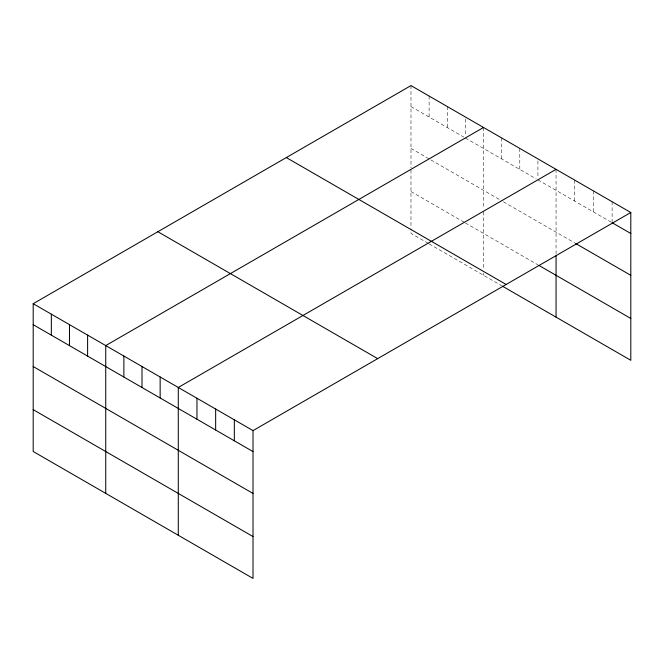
<?xml version="1.0" encoding="UTF-8"?>
<svg xmlns="http://www.w3.org/2000/svg" width="664" height="664" viewBox="0 0 664 664"><rect width="100%" height="100%" fill="white"/><g stroke="black" fill="none" stroke-linecap="round" stroke-linejoin="round"><path stroke-width="0.5" stroke-dasharray="3.32 2.49" d="M410.983 106.58L463.663 136.992M465.389 137.987L536.197 178.873M537.923 179.869L611.229 222.191M410.983 148.429L429.118 158.895M430.845 159.891L501.66 200.777M503.387 201.773L574.75 242.974M410.983 191.539L464.526 222.457M465.389 222.955L537.923 264.828M428.255 243.364L410.983 233.388L410.983 229.404M429.118 243.862L501.66 285.736M612.117 201.715L612.117 221.701M593.433 190.925L593.433 211.916M574.75 180.135L574.75 201.126M556.058 169.353L556.058 253.748M537.923 160.879L537.923 177.869M519.788 148.412L519.788 169.395M501.66 137.938L501.66 158.928M483.525 127.471L483.525 208.786M483.525 211.866L483.525 269.293M483.525 273.277L483.525 275.269M465.389 118.997L465.389 135.987M447.254 106.53L447.254 127.521M429.118 96.064L429.118 117.047M410.983 85.59L410.983 167.926M410.983 169.984L410.983 228.408"/><path stroke-width="1" d="M33.2 303.697L253.017 430.612L253.017 578.41L33.2 451.495L33.2 303.697L410.983 85.59L630.8 212.505L630.8 360.303L502.524 286.242M483.525 127.471L105.742 345.579L105.742 493.377M556.058 169.353L178.284 387.461L178.284 535.259M253.017 430.612L630.8 212.505M612.117 222.697L630.8 233.487M575.638 243.489L630.8 275.336M538.786 265.334L630.8 318.454M286.317 157.567L506.134 284.474M157.866 231.728L377.683 358.635M33.2 324.688L253.017 451.595M33.2 366.536L253.017 493.443M33.2 409.655L253.017 536.562M556.058 255.798L556.058 317.151M234.334 419.822L234.334 440.813M215.651 409.032L215.651 430.023M196.967 398.251L196.967 419.233M160.148 376.994L160.148 397.977M142.013 366.52L142.013 387.51M123.877 356.053L123.877 377.036M87.606 335.113L87.606 356.095M69.471 324.638L69.471 345.629M51.335 314.172L51.335 335.154"/></g></svg>
